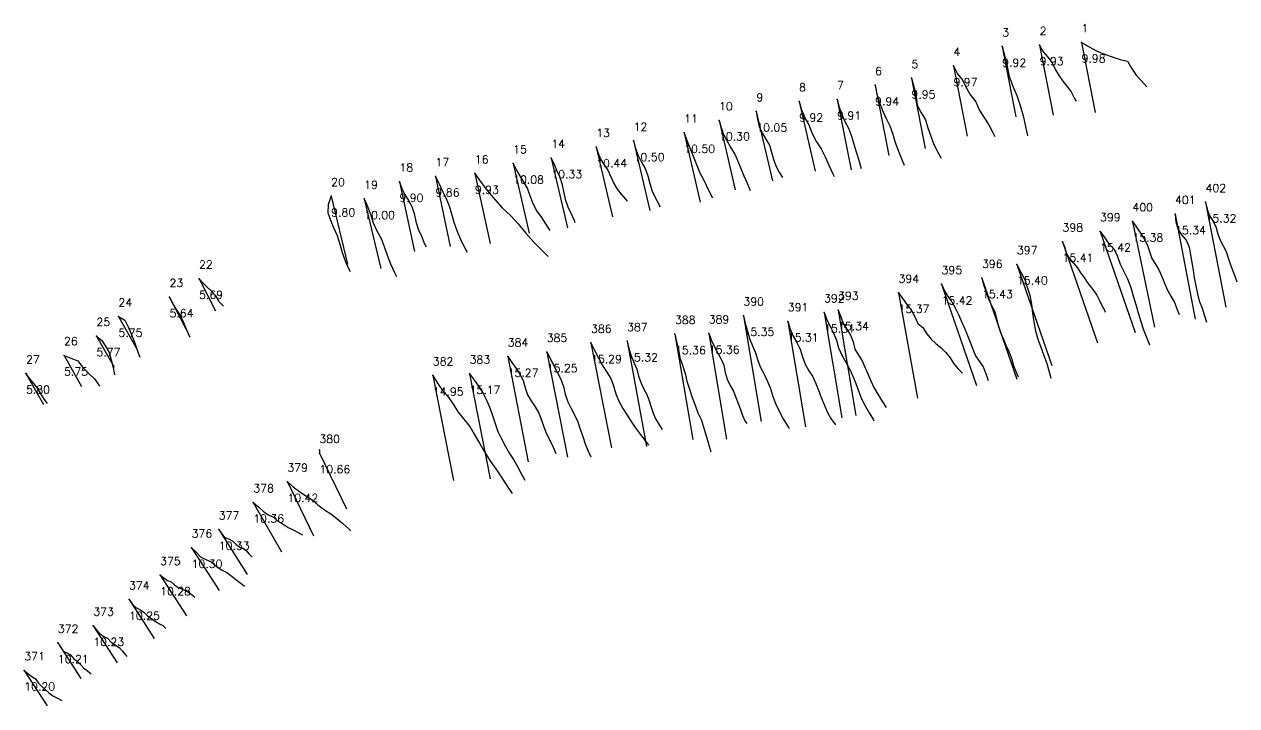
# Model space of a CAD drawing. Extents: x 748677 to 748805, y 8930419 to 8930541.
# Drawn here: x 748759.92 to 748805.38, y 8930515.58 to 8930541.13 of the extents above; entities that cross this region are included whole.
import ezdxf

# ---------------------------------------------------------------- set-up
doc = ezdxf.new("R2010")
doc.units = 0
for name, color, linetype in [('Hole', 7, 'Continuous'), ('Length', 7, 'Continuous'), ('Number', 7, 'Continuous'), ('Real Hole', 7, 'Continuous'), ('Theoretical Hole', 7, 'Continuous')]:
    doc.layers.add(name, color=color, linetype=linetype)
doc.styles.get("Standard").update_dxf_attribs({"font": 'simplex.shx'})

msp = doc.modelspace()

# ---------------------------------------------------------------- linework, layer by layer
at = {"layer": 'Hole', "color": 244, "true_color": 0x0a11ff}
for p in [(748797.992, 8930540.35, 194.1), (748799.563, 8930540.451, 194.148), (748796.588, 8930540.295, 194.037), (748794.764, 8930539.567, 194.209), (748793.186, 8930539.105, 194.349), (748791.823, 8930538.845, 194.442), (748788.973, 8930538.236, 194.366), (748790.398, 8930538.312, 194.321), (748787.369, 8930537.86, 194.479), (748785.97, 8930537.528, 194.704), (748782.769, 8930536.755, 194.859), (748784.665, 8930537.064, 194.88), (748781.367, 8930536.524, 194.826), (748778.25, 8930535.909, 194.679), (748779.682, 8930536.111, 194.744), (748775.339, 8930535.427, 194.265), (748776.816, 8930535.531, 194.389), (748773.987, 8930535.227, 194.329), (748771.427, 8930534.68, 194.454), (748772.664, 8930534.581, 194.412), (748804.214, 8930534.458, 194.7), (748803.07, 8930534.012, 194.691), (748801.472, 8930533.737, 194.693), (748800.259, 8930533.365, 194.711), (748798.85, 8930532.979, 194.708), (748797.141, 8930532.129, 194.623), (748766.472, 8930531.589, 190.672), (748794.316, 8930531.382, 194.844), (748795.831, 8930531.616, 194.82), (748765.366, 8930530.9, 190.671), (748792.701, 8930531.06, 194.807), (748790.435, 8930530.417, 194.604), (748763.452, 8930530.169, 190.544), (748786.886, 8930530.201, 194.748), (748788.549, 8930529.989, 194.69), (748789.909, 8930530.323, 194.664), (748762.626, 8930529.437, 190.519), (748784.319, 8930529.515, 194.741), (748785.584, 8930529.533, 194.759), (748781.17, 8930529.181, 194.65), (748782.523, 8930529.246, 194.773), (748761.411, 8930528.715, 190.383), (748778.046, 8930528.67, 194.574), (748779.51, 8930528.839, 194.631), (748759.984, 8930528.034, 190.429), (748775.238, 8930527.959, 194.319), (748776.617, 8930528.027, 194.546), (748770.985, 8930525.049, 190.271), (748769.786, 8930523.974, 189.95), (748768.506, 8930523.199, 190.007), (748767.21, 8930522.181, 189.83), (748766.194, 8930521.503, 189.924), (748765.014, 8930520.473, 189.821), (748763.849, 8930519.558, 189.656), (748762.508, 8930518.573, 189.702), (748761.179, 8930517.933, 189.845), (748759.919, 8930516.904, 189.598)]:
    msp.add_point(p, dxfattribs=at)
at = {"layer": 'Real Hole', "color": 1, "true_color": 0xff0000}
for points in [[(748797.992, 8930540.35, 194.1), (748798.127, 8930540.1, 193.141), (748798.298, 8930539.896, 192.177), (748798.465, 8930539.682, 191.215), (748798.583, 8930539.424, 190.256), (748798.722, 8930539.202, 189.291), (748798.865, 8930539.003, 188.321), (748799.007, 8930538.809, 187.351), (748799.169, 8930538.599, 186.386), (748799.299, 8930538.347, 185.428), (748799.357, 8930538.25, 185.044)], [(748799.563, 8930540.451, 194.148), (748799.844, 8930540.279, 193.204), (748800.129, 8930540.132, 192.257), (748800.427, 8930540.016, 191.309), (748800.71, 8930539.911, 190.356), (748801.006, 8930539.816, 189.406), (748801.287, 8930539.748, 188.448), (748801.434, 8930539.48, 187.496), (748801.615, 8930539.224, 186.546), (748801.81, 8930539.006, 185.59), (748802.016, 8930538.79, 184.636)], [(748796.588, 8930540.295, 194.037), (748796.685, 8930539.921, 193.115), (748796.777, 8930539.553, 192.189), (748796.849, 8930539.17, 191.268), (748796.982, 8930538.815, 190.343), (748797.133, 8930538.466, 189.418), (748797.26, 8930538.085, 188.503), (748797.369, 8930537.694, 187.588), (748797.46, 8930537.302, 186.673), (748797.54, 8930536.944, 185.851)], [(748794.764, 8930539.567, 194.209), (748794.909, 8930539.272, 193.265), (748795.111, 8930539.027, 192.316), (748795.252, 8930538.736, 191.37), (748795.399, 8930538.47, 190.417), (748795.598, 8930538.224, 189.469), (748795.727, 8930537.926, 188.523), (748795.898, 8930537.645, 187.579), (748796.082, 8930537.366, 186.636), (748796.233, 8930537.074, 185.691), (748796.316, 8930536.928, 185.221)], [(748793.186, 8930539.105, 194.349), (748793.283, 8930538.751, 193.419), (748793.36, 8930538.413, 192.481), (748793.394, 8930538.094, 191.534), (748793.544, 8930537.811, 190.586), (748793.714, 8930537.554, 189.635), (748793.803, 8930537.246, 188.688), (748793.908, 8930536.934, 187.743), (748794.021, 8930536.627, 186.798), (748794.169, 8930536.33, 185.855), (748794.298, 8930536.109, 185.097)], [(748791.823, 8930538.845, 194.442), (748791.893, 8930538.51, 193.502), (748791.982, 8930538.194, 192.558), (748792.105, 8930537.899, 191.61), (748792.242, 8930537.603, 190.665), (748792.381, 8930537.323, 189.715), (748792.484, 8930537.014, 188.77), (748792.577, 8930536.696, 187.826), (748792.694, 8930536.377, 186.886), (748792.82, 8930536.066, 185.944), (748792.913, 8930535.847, 185.285)], [(748788.973, 8930538.236, 194.366), (748789.057, 8930537.92, 193.421), (748789.175, 8930537.632, 192.471), (748789.342, 8930537.358, 191.524), (748789.469, 8930537.033, 190.586), (748789.627, 8930536.727, 189.647), (748789.802, 8930536.458, 188.701), (748789.952, 8930536.165, 187.756), (748790.092, 8930535.844, 186.819), (748790.241, 8930535.525, 185.884), (748790.287, 8930535.427, 185.604)], [(748790.398, 8930538.312, 194.321), (748790.475, 8930538.019, 193.368), (748790.573, 8930537.747, 192.411), (748790.692, 8930537.48, 191.454), (748790.829, 8930537.231, 190.496), (748790.941, 8930536.937, 189.547), (748791.022, 8930536.633, 188.597), (748791.117, 8930536.346, 187.644), (748791.21, 8930536.037, 186.698), (748791.298, 8930535.718, 185.754)], [(748787.369, 8930537.86, 194.479), (748787.411, 8930537.568, 193.524), (748787.47, 8930537.295, 192.563), (748787.588, 8930537.058, 191.599), (748787.723, 8930536.826, 190.636), (748787.858, 8930536.594, 189.672), (748787.937, 8930536.33, 188.711), (748788.018, 8930536.058, 187.752), (748788.119, 8930535.798, 186.792), (748788.243, 8930535.561, 185.828), (748788.35, 8930535.387, 185.055)], [(748785.97, 8930537.528, 194.704), (748786.05, 8930537.256, 193.745), (748786.144, 8930536.995, 192.784), (748786.279, 8930536.743, 191.826), (748786.419, 8930536.503, 190.865), (748786.566, 8930536.257, 189.907), (748786.673, 8930535.993, 188.949), (748786.782, 8930535.719, 187.993), (748786.902, 8930535.446, 187.039), (748787.025, 8930535.178, 186.083), (748787.144, 8930534.899, 185.13)], [(748782.769, 8930536.755, 194.859), (748782.844, 8930536.473, 193.903), (748782.943, 8930536.21, 192.943), (748783.068, 8930535.961, 191.982), (748783.201, 8930535.72, 191.021), (748783.303, 8930535.454, 190.062), (748783.378, 8930535.162, 189.109), (748783.469, 8930534.878, 188.155), (748783.585, 8930534.609, 187.198), (748783.72, 8930534.355, 186.241), (748783.757, 8930534.28, 185.953)], [(748784.665, 8930537.064, 194.88), (748784.751, 8930536.806, 193.918), (748784.846, 8930536.558, 192.953), (748784.947, 8930536.314, 191.989), (748785.047, 8930536.064, 191.026), (748785.147, 8930535.81, 190.064), (748785.252, 8930535.565, 189.1), (748785.37, 8930535.335, 188.134), (748785.486, 8930535.101, 187.169), (748785.607, 8930534.864, 186.205), (748785.73, 8930534.62, 185.243)], [(748781.367, 8930536.524, 194.826), (748781.441, 8930536.295, 193.855), (748781.532, 8930536.08, 192.883), (748781.657, 8930535.867, 191.914), (748781.804, 8930535.66, 190.947), (748781.915, 8930535.413, 189.984), (748782.02, 8930535.164, 189.021), (748782.153, 8930534.948, 188.054), (748782.307, 8930534.755, 187.085), (748782.463, 8930534.568, 186.115), (748782.53, 8930534.493, 185.728)], [(748778.25, 8930535.909, 194.679), (748778.375, 8930535.656, 193.72), (748778.509, 8930535.427, 192.756), (748778.651, 8930535.204, 191.791), (748778.791, 8930534.959, 190.832), (748778.888, 8930534.676, 189.878), (748778.997, 8930534.386, 188.927), (748779.141, 8930534.126, 187.972), (748779.308, 8930533.887, 187.015), (748779.46, 8930533.65, 186.056), (748779.624, 8930533.394, 185.103)], [(748779.682, 8930536.111, 194.744), (748779.785, 8930535.884, 193.776), (748779.882, 8930535.66, 192.806), (748779.985, 8930535.426, 191.839), (748780.071, 8930535.157, 190.88), (748780.137, 8930534.861, 189.927), (748780.202, 8930534.574, 188.971), (748780.297, 8930534.288, 188.018), (748780.419, 8930534.042, 187.056), (748780.533, 8930533.782, 186.097), (748780.564, 8930533.697, 185.811)], [(748775.339, 8930535.427, 194.265), (748775.476, 8930535.15, 193.314), (748775.606, 8930534.877, 192.361), (748775.732, 8930534.622, 191.402), (748775.847, 8930534.327, 190.454), (748775.936, 8930534.027, 189.504), (748776.026, 8930533.712, 188.559), (748776.138, 8930533.397, 187.616), (748776.264, 8930533.1, 186.67), (748776.408, 8930532.81, 185.724), (748776.527, 8930532.584, 184.966)], [(748776.816, 8930535.531, 194.389), (748777.05, 8930535.203, 193.474), (748777.292, 8930534.888, 192.556), (748777.559, 8930534.56, 191.65), (748777.839, 8930534.248, 190.742), (748778.148, 8930533.955, 189.837), (748778.435, 8930533.643, 188.931), (748778.723, 8930533.292, 188.041), (748779.029, 8930532.961, 187.148), (748779.342, 8930532.643, 186.253), (748779.568, 8930532.426, 185.627)], [(748773.987, 8930535.227, 194.329), (748774.08, 8930534.97, 193.367), (748774.195, 8930534.742, 192.4), (748774.33, 8930534.529, 191.433), (748774.456, 8930534.302, 190.467), (748774.535, 8930534.03, 189.508), (748774.601, 8930533.739, 188.553), (748774.692, 8930533.448, 187.601), (748774.811, 8930533.185, 186.643), (748774.931, 8930532.893, 185.695), (748774.991, 8930532.788, 185.313)], [(748771.427, 8930534.68, 194.454), (748771.31, 8930534.375, 193.509), (748771.298, 8930534.062, 192.559), (748771.407, 8930533.781, 191.606), (748771.509, 8930533.506, 190.65), (748771.653, 8930533.206, 189.707), (748771.753, 8930532.887, 188.764), (748771.842, 8930532.572, 187.819), (748771.949, 8930532.262, 186.875), (748772.083, 8930531.972, 185.927), (748772.142, 8930531.86, 185.548)], [(748772.664, 8930534.581, 194.412), (748772.793, 8930534.302, 193.461), (748772.896, 8930534.015, 192.508), (748773.006, 8930533.691, 191.568), (748773.137, 8930533.381, 190.627), (748773.301, 8930533.098, 189.682), (748773.417, 8930532.796, 188.736), (748773.526, 8930532.467, 187.798), (748773.654, 8930532.152, 186.857), (748773.807, 8930531.827, 185.924), (748773.883, 8930531.678, 185.452)], [(748804.214, 8930534.458, 194.7), (748804.272, 8930534.204, 193.734), (748804.346, 8930533.977, 192.764), (748804.481, 8930533.763, 191.796), (748804.596, 8930533.551, 190.826), (748804.663, 8930533.315, 189.856), (748804.751, 8930533.061, 188.893), (748804.877, 8930532.826, 187.929), (748804.989, 8930532.606, 186.96), (748805.066, 8930532.372, 185.991), (748805.142, 8930532.143, 185.02), (748805.226, 8930531.914, 184.051), (748805.308, 8930531.682, 183.081), (748805.383, 8930531.478, 182.208)], [(748803.07, 8930534.012, 194.691), (748803.097, 8930533.725, 193.733), (748803.172, 8930533.465, 192.771), (748803.316, 8930533.235, 191.808), (748803.482, 8930533.03, 190.844), (748803.596, 8930532.773, 189.884), (748803.653, 8930532.488, 188.927), (748803.696, 8930532.195, 187.972), (748803.749, 8930531.914, 187.014), (748803.789, 8930531.62, 186.059), (748803.848, 8930531.32, 185.107), (748803.914, 8930531.028, 184.152), (748803.979, 8930530.755, 183.193), (748804.083, 8930530.49, 182.234), (748804.18, 8930530.195, 181.284), (748804.255, 8930529.962, 180.522)], [(748801.472, 8930533.737, 194.693), (748801.625, 8930533.528, 193.727), (748801.771, 8930533.304, 192.764), (748801.908, 8930533.091, 191.796), (748802.027, 8930532.874, 190.827), (748802.111, 8930532.608, 189.867), (748802.201, 8930532.351, 188.905), (748802.333, 8930532.139, 187.936), (748802.465, 8930531.924, 186.969), (748802.572, 8930531.672, 186.007), (748802.67, 8930531.424, 185.043), (748802.788, 8930531.166, 184.084), (748802.912, 8930530.933, 183.12), (748803.048, 8930530.699, 182.157), (748803.146, 8930530.44, 181.196), (748803.22, 8930530.247, 180.423)], [(748800.259, 8930533.365, 194.711), (748800.432, 8930533.127, 193.755), (748800.591, 8930532.896, 192.795), (748800.791, 8930532.703, 191.835), (748800.916, 8930532.424, 190.883), (748801.011, 8930532.135, 189.93), (748801.153, 8930531.857, 188.98), (748801.29, 8930531.581, 188.029), (748801.409, 8930531.262, 187.088), (748801.499, 8930530.953, 186.142), (748801.599, 8930530.629, 185.201), (748801.687, 8930530.313, 184.256), (748801.785, 8930529.987, 183.316), (748801.89, 8930529.675, 182.372), (748802.01, 8930529.361, 181.43), (748802.117, 8930529.117, 180.676)], [(748798.85, 8930532.979, 194.708), (748798.941, 8930532.755, 193.738), (748798.986, 8930532.531, 192.764), (748799.112, 8930532.342, 191.79), (748799.263, 8930532.17, 190.817), (748799.414, 8930531.999, 189.843), (748799.524, 8930531.814, 188.867), (748799.659, 8930531.64, 187.891), (748799.768, 8930531.472, 186.911), (748799.886, 8930531.314, 185.931), (748800.022, 8930531.141, 184.956), (748800.134, 8930530.979, 183.975), (748800.228, 8930530.802, 182.995), (748800.316, 8930530.609, 182.018), (748800.409, 8930530.432, 181.039), (748800.455, 8930530.342, 180.549)], [(748797.141, 8930532.129, 194.623), (748797.29, 8930531.84, 193.677), (748797.434, 8930531.563, 192.727), (748797.525, 8930531.271, 191.775), (748797.627, 8930530.968, 190.828), (748797.688, 8930530.635, 189.887), (748797.728, 8930530.3, 188.945), (748797.777, 8930529.968, 188.003), (748797.836, 8930529.641, 187.06), (748797.923, 8930529.329, 186.114), (748798.035, 8930529.018, 185.17), (748798.15, 8930528.717, 184.224), (748798.267, 8930528.415, 183.278), (748798.353, 8930528.098, 182.333), (748798.412, 8930527.863, 181.676)], [(748766.472, 8930531.589, 190.672), (748766.616, 8930531.437, 189.694), (748766.767, 8930531.286, 188.717), (748766.935, 8930531.128, 187.744), (748767.096, 8930530.958, 186.772), (748767.219, 8930530.739, 185.804), (748767.386, 8930530.555, 184.835)], [(748794.316, 8930531.382, 194.844), (748794.427, 8930531.138, 193.881), (748794.548, 8930530.92, 192.912), (748794.706, 8930530.722, 191.945), (748794.83, 8930530.494, 190.979), (748794.944, 8930530.249, 190.016), (748795.057, 8930529.988, 189.058), (748795.172, 8930529.73, 188.098), (748795.286, 8930529.467, 187.14), (748795.385, 8930529.215, 186.178), (748795.492, 8930528.948, 185.22), (748795.591, 8930528.702, 184.256), (748795.721, 8930528.498, 183.285), (748795.871, 8930528.286, 182.32), (748795.982, 8930527.993, 181.37), (748796.067, 8930527.773, 180.605)], [(748795.831, 8930531.616, 194.82), (748795.905, 8930531.332, 193.864), (748796.002, 8930531.066, 192.905), (748796.083, 8930530.796, 191.946), (748796.197, 8930530.573, 190.977), (748796.313, 8930530.338, 190.012), (748796.377, 8930530.099, 189.043), (748796.438, 8930529.832, 188.082), (748796.52, 8930529.576, 187.119), (748796.621, 8930529.344, 186.151), (748796.726, 8930529.102, 185.186), (748796.84, 8930528.858, 184.223), (748796.943, 8930528.614, 183.259), (748797.007, 8930528.337, 182.3), (748797.108, 8930528.083, 181.339), (748797.187, 8930527.912, 180.664)], [(748765.366, 8930530.9, 190.671), (748765.479, 8930530.665, 189.706), (748765.62, 8930530.433, 188.743), (748765.761, 8930530.207, 187.779), (748765.888, 8930529.946, 186.822), (748766.003, 8930529.673, 185.867), (748766.127, 8930529.403, 184.913)], [(748792.701, 8930531.06, 194.807), (748792.857, 8930530.834, 193.845), (748793.011, 8930530.618, 192.881), (748793.178, 8930530.423, 191.915), (748793.306, 8930530.182, 190.953), (748793.425, 8930529.912, 189.997), (748793.615, 8930529.758, 189.028), (748793.76, 8930529.525, 188.066), (748793.921, 8930529.318, 187.101), (748794.1, 8930529.165, 186.129), (748794.294, 8930529.003, 185.162), (748794.47, 8930528.827, 184.193), (748794.638, 8930528.628, 183.228), (748794.773, 8930528.398, 182.264), (748794.937, 8930528.208, 181.296), (748795.098, 8930528.044, 180.426)], [(748790.435, 8930530.417, 194.604), (748790.533, 8930530.161, 193.642), (748790.621, 8930529.914, 192.677), (748790.759, 8930529.695, 191.711), (748790.903, 8930529.479, 190.746), (748790.996, 8930529.221, 189.784), (748791.067, 8930528.95, 188.824), (748791.196, 8930528.721, 187.859), (748791.335, 8930528.51, 186.892), (748791.436, 8930528.273, 185.925), (748791.552, 8930528.024, 184.964), (748791.66, 8930527.761, 184.005), (748791.78, 8930527.509, 183.045), (748791.926, 8930527.266, 182.086), (748792.078, 8930527.012, 181.131), (748792.24, 8930526.76, 180.177)], [(748763.452, 8930530.169, 190.544), (748763.685, 8930530.036, 189.581), (748763.818, 8930529.788, 188.621), (748763.934, 8930529.518, 187.665), (748764.051, 8930529.214, 186.72), (748764.156, 8930528.911, 185.772), (748764.259, 8930528.647, 184.918)], [(748786.886, 8930530.201, 194.748), (748786.953, 8930529.906, 193.795), (748787.034, 8930529.621, 192.84), (748787.115, 8930529.343, 191.883), (748787.222, 8930529.073, 190.926), (748787.342, 8930528.816, 189.967), (748787.423, 8930528.526, 189.013), (748787.52, 8930528.265, 188.053), (748787.659, 8930528.011, 187.096), (748787.788, 8930527.739, 186.142), (748787.897, 8930527.468, 185.186), (748787.993, 8930527.169, 184.236), (748788.095, 8930526.884, 183.283), (748788.233, 8930526.599, 182.335), (748788.373, 8930526.34, 181.379), (748788.539, 8930526.079, 180.428), (748788.606, 8930525.979, 180.046)], [(748788.549, 8930529.989, 194.69), (748788.643, 8930529.701, 193.737), (748788.753, 8930529.433, 192.78), (748788.892, 8930529.203, 191.817), (748789.007, 8930528.943, 190.858), (748789.104, 8930528.666, 189.902), (748789.202, 8930528.381, 188.948), (748789.333, 8930528.141, 187.987), (748789.479, 8930527.93, 187.02), (748789.6, 8930527.667, 186.063), (748789.699, 8930527.407, 185.102), (748789.801, 8930527.137, 184.145), (748789.907, 8930526.868, 183.188), (748790.022, 8930526.595, 182.233), (748790.167, 8930526.35, 181.274), (748790.339, 8930526.109, 180.319)], [(748789.909, 8930530.323, 194.664), (748790.016, 8930530.055, 193.707), (748790.133, 8930529.8, 192.747), (748790.265, 8930529.551, 191.787), (748790.373, 8930529.289, 190.828), (748790.451, 8930528.994, 189.876), (748790.578, 8930528.722, 188.922), (748790.723, 8930528.467, 187.966), (748790.858, 8930528.212, 187.009), (748790.982, 8930527.937, 186.055), (748791.096, 8930527.659, 185.101), (748791.202, 8930527.381, 184.147), (748791.309, 8930527.091, 183.196), (748791.456, 8930526.82, 182.244), (748791.602, 8930526.561, 181.289), (748791.761, 8930526.294, 180.339), (748791.775, 8930526.265, 180.244)], [(748762.626, 8930529.437, 190.519), (748762.83, 8930529.279, 189.553), (748762.962, 8930529.061, 188.586), (748763.105, 8930528.822, 187.626), (748763.183, 8930528.554, 186.665), (748763.248, 8930528.26, 185.712), (748763.3, 8930527.983, 184.857)], [(748784.319, 8930529.515, 194.741), (748784.38, 8930529.224, 193.786), (748784.448, 8930528.934, 192.831), (748784.501, 8930528.627, 191.881), (748784.599, 8930528.343, 190.928), (748784.699, 8930528.042, 189.979), (748784.768, 8930527.754, 189.024), (748784.861, 8930527.447, 188.077), (748784.966, 8930527.136, 187.132), (748785.072, 8930526.844, 186.182), (748785.173, 8930526.565, 185.227), (748785.31, 8930526.287, 184.276), (748785.402, 8930525.991, 183.325), (748785.483, 8930525.694, 182.374), (748785.575, 8930525.395, 181.424), (748785.66, 8930525.102, 180.472)], [(748785.584, 8930529.533, 194.759), (748785.688, 8930529.268, 193.8), (748785.807, 8930529.03, 192.836), (748785.922, 8930528.801, 191.87), (748786.046, 8930528.576, 190.903), (748786.147, 8930528.343, 189.936), (748786.205, 8930528.079, 188.973), (748786.276, 8930527.82, 188.01), (748786.393, 8930527.589, 187.044), (748786.512, 8930527.372, 186.075), (748786.602, 8930527.135, 185.108), (748786.682, 8930526.906, 184.138), (748786.771, 8930526.689, 183.166), (748786.846, 8930526.464, 182.194), (748786.944, 8930526.264, 181.22), (748787.015, 8930526.158, 180.633)], [(748781.17, 8930529.181, 194.65), (748781.311, 8930528.891, 193.703), (748781.468, 8930528.603, 192.759), (748781.599, 8930528.339, 191.803), (748781.761, 8930528.091, 190.848), (748781.908, 8930527.847, 189.89), (748782.018, 8930527.577, 188.933), (748782.101, 8930527.275, 187.983), (748782.209, 8930526.996, 187.029), (748782.367, 8930526.72, 186.081), (748782.52, 8930526.476, 185.123), (748782.671, 8930526.239, 184.164), (748782.832, 8930526.012, 183.203), (748783.015, 8930525.755, 182.254), (748783.187, 8930525.533, 181.294), (748783.325, 8930525.347, 180.425)], [(748782.523, 8930529.246, 194.773), (748782.592, 8930528.974, 193.813), (748782.671, 8930528.698, 192.855), (748782.783, 8930528.427, 191.899), (748782.894, 8930528.197, 190.932), (748782.955, 8930527.934, 189.97), (748783.05, 8930527.677, 189.008), (748783.157, 8930527.452, 188.039), (748783.267, 8930527.247, 187.067), (748783.354, 8930527.01, 186.099), (748783.425, 8930526.779, 185.129), (748783.503, 8930526.546, 184.16), (748783.594, 8930526.331, 183.187), (748783.711, 8930526.134, 182.214), (748783.841, 8930525.939, 181.242)], [(748761.411, 8930528.715, 190.383), (748761.668, 8930528.615, 189.422), (748761.925, 8930528.507, 188.461), (748762.121, 8930528.264, 187.511), (748762.343, 8930528.032, 186.564), (748762.56, 8930527.819, 185.612), (748762.744, 8930527.555, 184.665)], [(748778.046, 8930528.67, 194.574), (748778.203, 8930528.451, 193.611), (748778.362, 8930528.225, 192.65), (748778.507, 8930528.016, 191.683), (748778.628, 8930527.77, 190.721), (748778.706, 8930527.502, 189.761), (748778.793, 8930527.232, 188.802), (748778.929, 8930527.005, 187.838), (748779.079, 8930526.782, 186.875), (748779.21, 8930526.548, 185.911), (748779.32, 8930526.284, 184.953), (748779.406, 8930526.033, 183.989), (748779.505, 8930525.768, 183.029), (748779.631, 8930525.532, 182.066), (748779.749, 8930525.27, 181.108), (748779.846, 8930525.038, 180.244)], [(748779.51, 8930528.839, 194.631), (748779.646, 8930528.587, 193.673), (748779.779, 8930528.32, 192.718), (748779.902, 8930528.083, 191.755), (748780.039, 8930527.825, 190.798), (748780.139, 8930527.552, 189.842), (748780.205, 8930527.257, 188.888), (748780.305, 8930526.976, 187.934), (748780.426, 8930526.722, 186.974), (748780.546, 8930526.481, 186.011), (748780.674, 8930526.218, 185.055), (748780.764, 8930525.954, 184.094), (748780.858, 8930525.674, 183.139), (748780.955, 8930525.396, 182.183), (748781.067, 8930525.129, 181.226), (748781.167, 8930524.917, 180.461)], [(748759.984, 8930528.034, 190.429), (748760.114, 8930527.837, 189.457), (748760.265, 8930527.655, 188.486), (748760.398, 8930527.488, 187.509), (748760.514, 8930527.299, 186.534), (748760.637, 8930527.094, 185.563), (748760.774, 8930526.907, 184.59)], [(748775.238, 8930527.959, 194.319), (748775.419, 8930527.669, 193.379), (748775.605, 8930527.396, 192.435), (748775.815, 8930527.166, 191.485), (748776.002, 8930526.88, 190.545), (748776.187, 8930526.583, 189.609), (748776.397, 8930526.321, 188.667), (748776.615, 8930526.056, 187.727), (748776.795, 8930525.759, 186.79), (748776.984, 8930525.427, 185.865), (748777.177, 8930525.101, 184.94), (748777.38, 8930524.777, 184.016), (748777.602, 8930524.459, 183.094), (748777.828, 8930524.124, 182.179), (748778.049, 8930523.779, 181.267), (748778.208, 8930523.54, 180.629)], [(748776.617, 8930528.027, 194.546), (748776.801, 8930527.772, 193.597), (748776.991, 8930527.513, 192.65), (748777.137, 8930527.263, 191.693), (748777.27, 8930527.016, 190.733), (748777.379, 8930526.747, 189.776), (748777.475, 8930526.464, 188.822), (748777.573, 8930526.155, 187.875), (748777.677, 8930525.855, 186.927), (748777.818, 8930525.582, 185.976), (748777.963, 8930525.3, 185.027), (748778.11, 8930525.041, 184.073), (748778.262, 8930524.806, 183.112), (748778.413, 8930524.547, 182.159), (748778.565, 8930524.259, 181.213), (748778.691, 8930524.039, 180.454)], [(748770.985, 8930525.049, 190.271), (748771.001, 8930525.093, 189.272), (748771.005, 8930525.143, 188.273), (748770.997, 8930525.153, 187.273), (748771, 8930525.151, 186.273), (748770.997, 8930525.153, 185.273), (748770.996, 8930525.162, 184.273), (748770.993, 8930525.175, 183.274), (748770.994, 8930525.181, 182.274), (748770.997, 8930525.179, 181.274), (748770.995, 8930525.174, 180.274), (748770.999, 8930525.177, 179.874)], [(748769.786, 8930523.974, 189.95), (748770.005, 8930523.79, 188.992), (748770.235, 8930523.61, 188.035), (748770.478, 8930523.448, 187.079), (748770.718, 8930523.303, 186.119), (748770.932, 8930523.116, 185.16), (748771.175, 8930522.921, 184.21), (748771.415, 8930522.772, 183.251), (748771.643, 8930522.604, 182.292), (748771.869, 8930522.406, 181.338), (748772.102, 8930522.202, 180.387), (748772.169, 8930522.139, 180.101)], [(748768.506, 8930523.199, 190.007), (748768.709, 8930523.03, 189.042), (748768.907, 8930522.854, 188.078), (748769.074, 8930522.736, 187.099), (748769.262, 8930522.645, 186.121), (748769.433, 8930522.503, 185.147), (748769.627, 8930522.383, 184.173), (748769.818, 8930522.267, 183.198), (748769.998, 8930522.18, 182.218), (748770.189, 8930522.08, 181.242), (748770.35, 8930521.986, 180.464)], [(748767.21, 8930522.181, 189.83), (748767.327, 8930522.029, 188.849), (748767.456, 8930521.888, 187.867), (748767.605, 8930521.822, 186.88), (748767.743, 8930521.744, 185.893), (748767.868, 8930521.622, 184.908), (748768, 8930521.528, 183.922), (748768.135, 8930521.473, 182.932), (748768.251, 8930521.381, 181.943), (748768.342, 8930521.273, 180.953), (748768.445, 8930521.169, 179.964), (748768.47, 8930521.149, 179.767)], [(748766.194, 8930521.503, 189.924), (748766.359, 8930521.332, 188.953), (748766.527, 8930521.164, 187.981), (748766.727, 8930521.06, 187.007), (748766.926, 8930520.969, 186.031), (748767.119, 8930520.81, 185.063), (748767.313, 8930520.68, 184.091), (748767.519, 8930520.573, 183.118), (748767.71, 8930520.428, 182.147), (748767.906, 8930520.278, 181.178), (748768.098, 8930520.125, 180.209), (748768.176, 8930520.064, 179.821)], [(748765.014, 8930520.473, 189.821), (748765.151, 8930520.369, 188.836), (748765.29, 8930520.272, 187.85), (748765.427, 8930520.224, 186.861), (748765.558, 8930520.115, 185.876), (748765.69, 8930520.017, 184.889), (748765.824, 8930519.961, 183.9), (748765.958, 8930519.901, 182.911), (748766.088, 8930519.818, 181.923), (748766.223, 8930519.723, 180.936), (748766.319, 8930519.644, 180.146)], [(748763.849, 8930519.558, 189.656), (748763.963, 8930519.402, 188.675), (748764.104, 8930519.256, 187.696), (748764.255, 8930519.184, 186.71), (748764.417, 8930519.074, 185.729), (748764.558, 8930518.94, 184.748), (748764.695, 8930518.846, 183.762), (748764.845, 8930518.741, 182.779), (748764.989, 8930518.652, 181.793), (748765.114, 8930518.583, 180.804), (748765.231, 8930518.47, 179.817)], [(748762.508, 8930518.573, 189.702), (748762.632, 8930518.424, 188.721), (748762.766, 8930518.276, 187.741), (748762.907, 8930518.174, 186.756), (748763.043, 8930518.106, 185.768), (748763.175, 8930517.967, 184.787), (748763.333, 8930517.859, 183.805), (748763.486, 8930517.751, 182.823), (748763.604, 8930517.619, 181.839), (748763.702, 8930517.501, 180.85), (748763.769, 8930517.424, 180.259)], [(748761.179, 8930517.933, 189.845), (748761.278, 8930517.781, 188.862), (748761.373, 8930517.629, 187.878), (748761.517, 8930517.556, 186.891), (748761.652, 8930517.483, 185.903), (748761.775, 8930517.338, 184.921), (748761.901, 8930517.246, 183.933), (748762.023, 8930517.129, 182.948), (748762.142, 8930516.995, 181.964), (748762.288, 8930516.889, 180.98), (748762.434, 8930516.78, 179.997)], [(748759.919, 8930516.904, 189.598), (748760.059, 8930516.788, 188.615), (748760.2, 8930516.67, 187.632), (748760.335, 8930516.585, 186.645), (748760.457, 8930516.427, 185.665), (748760.584, 8930516.299, 184.681), (748760.717, 8930516.179, 183.697), (748760.841, 8930516.063, 182.712), (748760.993, 8930515.948, 181.73), (748761.16, 8930515.866, 180.747), (748761.33, 8930515.772, 179.767)]]:
    msp.add_polyline3d(points, dxfattribs=at)
at = {"layer": 'Theoretical Hole', "color": 244, "true_color": 0x0a11ff}
for p, q in [((748797.992, 8930540.35, 194.1), (748798.5, 8930537.72, 184.538)), ((748799.563, 8930540.451, 194.148), (748800.071, 8930537.823, 184.534)), ((748796.588, 8930540.295, 194.037), (748797.096, 8930537.666, 184.485)), ((748794.764, 8930539.567, 194.209), (748795.273, 8930536.935, 184.606)), ((748793.186, 8930539.105, 194.349), (748793.695, 8930536.473, 184.767)), ((748791.823, 8930538.845, 194.442), (748792.332, 8930536.214, 184.87)), ((748788.973, 8930538.236, 194.366), (748789.575, 8930535.629, 184.814)), ((748790.398, 8930538.312, 194.321), (748790.927, 8930535.678, 184.782)), ((748787.369, 8930537.86, 194.479), (748787.97, 8930535.26, 184.79)), ((748785.97, 8930537.528, 194.704), (748786.572, 8930534.92, 184.758)), ((748782.769, 8930536.755, 194.859), (748783.372, 8930534.145, 184.706)), ((748784.665, 8930537.064, 194.88), (748785.268, 8930534.456, 184.727)), ((748781.367, 8930536.524, 194.826), (748781.971, 8930533.912, 184.736)), ((748778.25, 8930535.909, 194.679), (748778.852, 8930533.303, 184.96)), ((748779.682, 8930536.111, 194.744), (748780.285, 8930533.501, 184.767)), ((748775.339, 8930535.427, 194.265), (748775.884, 8930532.802, 184.777)), ((748776.816, 8930535.531, 194.389), (748777.391, 8930532.911, 184.828)), ((748773.987, 8930535.227, 194.329), (748774.548, 8930532.611, 184.797)), ((748771.427, 8930534.68, 194.454), (748772.044, 8930532.13, 185.012)), ((748772.664, 8930534.581, 194.412), (748773.294, 8930531.979, 184.777)), ((748804.214, 8930534.458, 194.7), (748804.973, 8930530.529, 179.912)), ((748803.07, 8930534.012, 194.691), (748803.83, 8930530.078, 179.883)), ((748801.472, 8930533.737, 194.693), (748802.301, 8930529.778, 179.855)), ((748800.259, 8930533.365, 194.711), (748801.571, 8930529.568, 179.823)), ((748798.85, 8930532.979, 194.708), (748800.162, 8930529.182, 179.831)), ((748797.141, 8930532.129, 194.623), (748798.453, 8930528.332, 179.756)), ((748766.472, 8930531.589, 190.672), (748767.084, 8930530.39, 185.144)), ((748794.316, 8930531.382, 194.844), (748795.628, 8930527.588, 179.956)), ((748795.831, 8930531.616, 194.82), (748797.143, 8930527.819, 179.922)), ((748765.366, 8930530.9, 190.671), (748765.974, 8930529.705, 185.193)), ((748792.701, 8930531.06, 194.807), (748793.417, 8930527.11, 179.97)), ((748790.435, 8930530.417, 194.604), (748791.104, 8930526.456, 179.799)), ((748763.452, 8930530.169, 190.544), (748764.112, 8930529.004, 184.952)), ((748786.886, 8930530.201, 194.748), (748787.555, 8930526.24, 179.933)), ((748788.549, 8930529.989, 194.69), (748789.218, 8930526.031, 179.916)), ((748789.909, 8930530.323, 194.664), (748790.577, 8930526.37, 179.888)), ((748762.626, 8930529.437, 190.519), (748763.287, 8930528.27, 184.907)), ((748784.319, 8930529.515, 194.741), (748784.988, 8930525.557, 179.915)), ((748785.584, 8930529.533, 194.759), (748786.252, 8930525.577, 179.932)), ((748781.17, 8930529.181, 194.65), (748781.942, 8930525.247, 179.895)), ((748782.523, 8930529.246, 194.773), (748783.257, 8930525.299, 179.988)), ((748761.411, 8930528.715, 190.383), (748762.071, 8930527.55, 184.791)), ((748778.046, 8930528.67, 194.574), (748778.82, 8930524.726, 179.842)), ((748779.51, 8930528.839, 194.631), (748780.285, 8930524.893, 179.921)), ((748759.984, 8930528.034, 190.429), (748760.644, 8930526.869, 184.786)), ((748775.238, 8930527.959, 194.319), (748776.011, 8930524.021, 179.918)), ((748776.617, 8930528.027, 194.546), (748777.391, 8930524.087, 179.917)), ((748770.985, 8930525.049, 190.271), (748771.996, 8930522.965, 179.866)), ((748769.786, 8930523.974, 189.95), (748770.768, 8930521.95, 179.776)), ((748768.506, 8930523.199, 190.007), (748769.569, 8930521.348, 179.869)), ((748767.21, 8930522.181, 189.83), (748768.282, 8930520.495, 179.695)), ((748766.194, 8930521.503, 189.924), (748767.23, 8930519.895, 179.803)), ((748765.014, 8930520.473, 189.821), (748765.998, 8930518.946, 179.703)), ((748763.849, 8930519.558, 189.656), (748764.791, 8930518.096, 179.555)), ((748762.508, 8930518.573, 189.702), (748763.402, 8930517.185, 179.606)), ((748761.179, 8930517.933, 189.845), (748762.042, 8930516.593, 179.76)), ((748759.919, 8930516.904, 189.598), (748760.774, 8930515.577, 179.521))]:
    msp.add_line(p, q, dxfattribs=at)

# ---------------------------------------------------------------- texts
at = {"layer": 'Length', "color": 244, "true_color": 0x0a11ff}
for s, p in [('9.93', (748797.992, 8930539.596, 194.1)), ('9.98', (748799.563, 8930539.697, 194.148)), ('9.92', (748796.588, 8930539.541, 194.037)), ('9.97', (748794.764, 8930538.813, 194.209)), ('9.95', (748793.186, 8930538.351, 194.349)), ('9.94', (748791.823, 8930538.091, 194.442)), ('9.92', (748788.973, 8930537.482, 194.366)), ('9.91', (748790.398, 8930537.558, 194.321)), ('10.05', (748787.369, 8930537.106, 194.479)), ('10.30', (748785.97, 8930536.774, 194.704)), ('10.50', (748782.769, 8930536.001, 194.859)), ('10.50', (748784.665, 8930536.31, 194.88)), ('10.44', (748781.367, 8930535.77, 194.826)), ('10.08', (748778.25, 8930535.155, 194.679)), ('10.33', (748779.682, 8930535.357, 194.744)), ('9.86', (748775.339, 8930534.673, 194.265)), ('9.93', (748776.816, 8930534.777, 194.389)), ('9.90', (748773.987, 8930534.473, 194.329)), ('9.80', (748771.427, 8930533.926, 194.454)), ('10.00', (748772.664, 8930533.827, 194.412)), ('15.32', (748804.214, 8930533.704, 194.7)), ('15.34', (748803.07, 8930533.258, 194.691)), ('15.38', (748801.472, 8930532.983, 194.693)), ('15.42', (748800.259, 8930532.611, 194.711)), ('15.41', (748798.85, 8930532.225, 194.708)), ('15.40', (748797.141, 8930531.375, 194.623)), ('5.69', (748766.472, 8930530.835, 190.672)), ('15.42', (748794.316, 8930530.628, 194.844)), ('15.43', (748795.831, 8930530.862, 194.82)), ('5.64', (748765.366, 8930530.146, 190.671)), ('15.37', (748792.701, 8930530.306, 194.807)), ('15.34', (748790.435, 8930529.663, 194.604)), ('5.75', (748763.452, 8930529.415, 190.544)), ('15.35', (748786.886, 8930529.447, 194.748)), ('15.31', (748788.549, 8930529.235, 194.69)), ('15.31', (748789.909, 8930529.569, 194.664)), ('5.77', (748762.626, 8930528.683, 190.519)), ('15.36', (748784.319, 8930528.761, 194.741)), ('15.36', (748785.584, 8930528.779, 194.759)), ('15.29', (748781.17, 8930528.427, 194.65)), ('15.32', (748782.523, 8930528.492, 194.773)), ('5.75', (748761.411, 8930527.961, 190.383)), ('15.27', (748778.046, 8930527.916, 194.574)), ('15.25', (748779.51, 8930528.085, 194.631)), ('5.80', (748759.984, 8930527.28, 190.429)), ('14.95', (748775.238, 8930527.205, 194.319)), ('15.17', (748776.617, 8930527.273, 194.546)), ('10.66', (748770.985, 8930524.295, 190.271)), ('10.42', (748769.786, 8930523.22, 189.95)), ('10.36', (748768.506, 8930522.445, 190.007)), ('10.33', (748767.21, 8930521.427, 189.83)), ('10.30', (748766.194, 8930520.749, 189.924)), ('10.28', (748765.014, 8930519.719, 189.821)), ('10.25', (748763.849, 8930518.804, 189.656)), ('10.23', (748762.508, 8930517.819, 189.702)), ('10.21', (748761.179, 8930517.179, 189.845)), ('10.20', (748759.919, 8930516.15, 189.598))]:
    msp.add_text(s, height=0.3, dxfattribs=at).set_placement(p)
at = {"layer": 'Number', "color": 244, "true_color": 0x0a11ff}
for s, p in [('3', (748796.588, 8930540.676, 194.037)), ('2', (748797.992, 8930540.731, 194.1)), ('1', (748799.563, 8930540.832, 194.148)), ('4', (748794.764, 8930539.948, 194.209)), ('6', (748791.823, 8930539.226, 194.442)), ('5', (748793.186, 8930539.486, 194.349)), ('7', (748790.398, 8930538.693, 194.321)), ('9', (748787.369, 8930538.241, 194.479)), ('8', (748788.973, 8930538.617, 194.366)), ('10', (748785.97, 8930537.909, 194.704)), ('11', (748784.665, 8930537.445, 194.88)), ('13', (748781.367, 8930536.905, 194.826)), ('12', (748782.769, 8930537.136, 194.859)), ('14', (748779.682, 8930536.492, 194.744)), ('15', (748778.25, 8930536.29, 194.679)), ('18', (748773.987, 8930535.608, 194.329)), ('17', (748775.339, 8930535.808, 194.265)), ('16', (748776.816, 8930535.912, 194.389)), ('20', (748771.427, 8930535.061, 194.454)), ('19', (748772.664, 8930534.962, 194.412)), ('402', (748804.214, 8930534.839, 194.7)), ('401', (748803.07, 8930534.393, 194.691)), ('399', (748800.259, 8930533.746, 194.711)), ('400', (748801.472, 8930534.118, 194.693)), ('398', (748798.85, 8930533.36, 194.708)), ('397', (748797.141, 8930532.51, 194.623)), ('22', (748766.472, 8930531.97, 190.672)), ('396', (748795.831, 8930531.997, 194.82)), ('394', (748792.701, 8930531.441, 194.807)), ('395', (748794.316, 8930531.763, 194.844)), ('23', (748765.366, 8930531.281, 190.671)), ('24', (748763.452, 8930530.55, 190.544)), ('390', (748786.886, 8930530.582, 194.748)), ('392', (748789.909, 8930530.704, 194.664)), ('393', (748790.435, 8930530.798, 194.604)), ('391', (748788.549, 8930530.37, 194.69)), ('25', (748762.626, 8930529.818, 190.519)), ('387', (748782.523, 8930529.627, 194.773)), ('388', (748784.319, 8930529.896, 194.741)), ('389', (748785.584, 8930529.914, 194.759)), ('385', (748779.51, 8930529.22, 194.631)), ('386', (748781.17, 8930529.562, 194.65)), ('26', (748761.411, 8930529.096, 190.383)), ('384', (748778.046, 8930529.051, 194.574)), ('27', (748759.984, 8930528.415, 190.429)), ('382', (748775.238, 8930528.34, 194.319)), ('383', (748776.617, 8930528.408, 194.546)), ('380', (748770.985, 8930525.43, 190.271)), ('379', (748769.786, 8930524.355, 189.95)), ('378', (748768.506, 8930523.58, 190.007)), ('377', (748767.21, 8930522.562, 189.83)), ('376', (748766.194, 8930521.884, 189.924)), ('375', (748765.014, 8930520.854, 189.821)), ('374', (748763.849, 8930519.939, 189.656)), ('373', (748762.508, 8930518.954, 189.702)), ('372', (748761.179, 8930518.314, 189.845)), ('371', (748759.919, 8930517.285, 189.598))]:
    msp.add_text(s, height=0.3, dxfattribs=at).set_placement(p)

doc.saveas('drawing.dxf')
